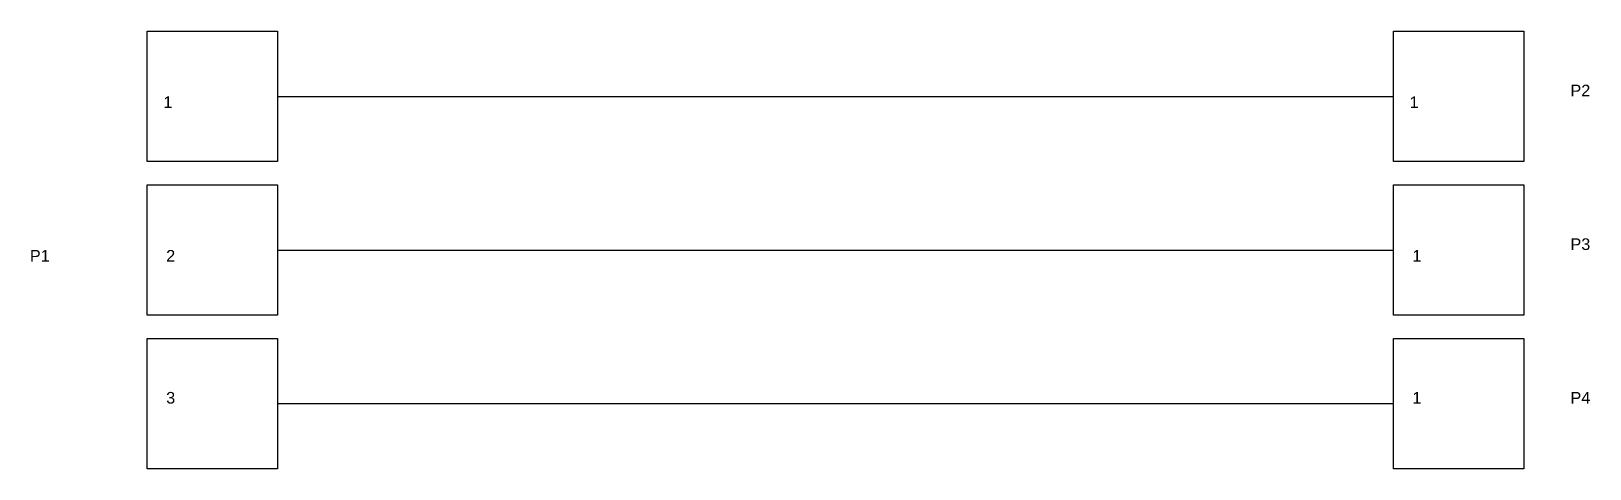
# Model space of a CAD drawing. Header units: millimetres. Extents: x 3031 to 3366, y 3743 to 3837.
import ezdxf

# ---------------------------------------------------------------- set-up
doc = ezdxf.new("R2010")
doc.units = ezdxf.units.MM
doc.styles.get("Standard").update_dxf_attribs({"font": 'arial.ttf'})

msp = doc.modelspace()

# ---------------------------------------------------------------- linework, layer by layer
for p, q in [((3084.35, 3822.54), (3324.08, 3822.54)), ((3084.35, 3789.54), (3324.08, 3789.54)), ((3084.35, 3756.54), (3324.08, 3756.54))]:
    msp.add_line(p, q)
for points in [[(3070.35, 3836.54), (3084.35, 3836.54), (3084.35, 3836.54), (3084.35, 3822.54), (3084.35, 3808.54), (3070.35, 3808.54), (3056.35, 3808.54), (3056.35, 3822.54), (3056.35, 3836.54), (3070.35, 3836.54)], [(3338.08, 3836.54), (3352.08, 3836.54), (3352.08, 3836.54), (3352.08, 3822.54), (3352.08, 3808.54), (3338.08, 3808.54), (3324.08, 3808.54), (3324.08, 3822.54), (3324.08, 3836.54), (3338.08, 3836.54)], [(3070.35, 3803.54), (3084.35, 3803.54), (3084.35, 3803.54), (3084.35, 3789.54), (3084.35, 3775.54), (3070.35, 3775.54), (3056.35, 3775.54), (3056.35, 3789.54), (3056.35, 3803.54), (3070.35, 3803.54)], [(3338.08, 3803.54), (3352.08, 3803.54), (3352.08, 3803.54), (3352.08, 3789.54), (3352.08, 3775.54), (3338.08, 3775.54), (3324.08, 3775.54), (3324.08, 3789.54), (3324.08, 3803.54), (3338.08, 3803.54)], [(3070.35, 3770.54), (3084.35, 3770.54), (3084.35, 3770.54), (3084.35, 3756.54), (3084.35, 3742.54), (3070.35, 3742.54), (3056.35, 3742.54), (3056.35, 3756.54), (3056.35, 3770.54), (3070.35, 3770.54)], [(3338.08, 3770.54), (3352.08, 3770.54), (3352.08, 3770.54), (3352.08, 3756.54), (3352.08, 3742.54), (3338.08, 3742.54), (3324.08, 3742.54), (3324.08, 3756.54), (3324.08, 3770.54), (3338.08, 3770.54)]]:
    msp.add_lwpolyline(points)

# ---------------------------------------------------------------- texts
at = {"char_height": 2.5, "attachment_point": 1}
for s, insert in [('P2', (3362.08, 3825.05)), ('1', (3059.8, 3822.54)), ('1', (3327.53, 3822.54)), ('P3', (3362.08, 3792.05)), ('P1', (3031.13, 3789.54)), ('2', (3060.41, 3789.54)), ('1', (3328.13, 3789.54)), ('3', (3060.41, 3759.05)), ('1', (3328.13, 3759.05)), ('P4', (3362.08, 3759.05))]:
    msp.add_mtext_dynamic_manual_height_columns(s, width=19.8907, gutter_width=12.5, heights=[0], dxfattribs=dict(at, insert=insert))

doc.saveas('drawing.dxf')
